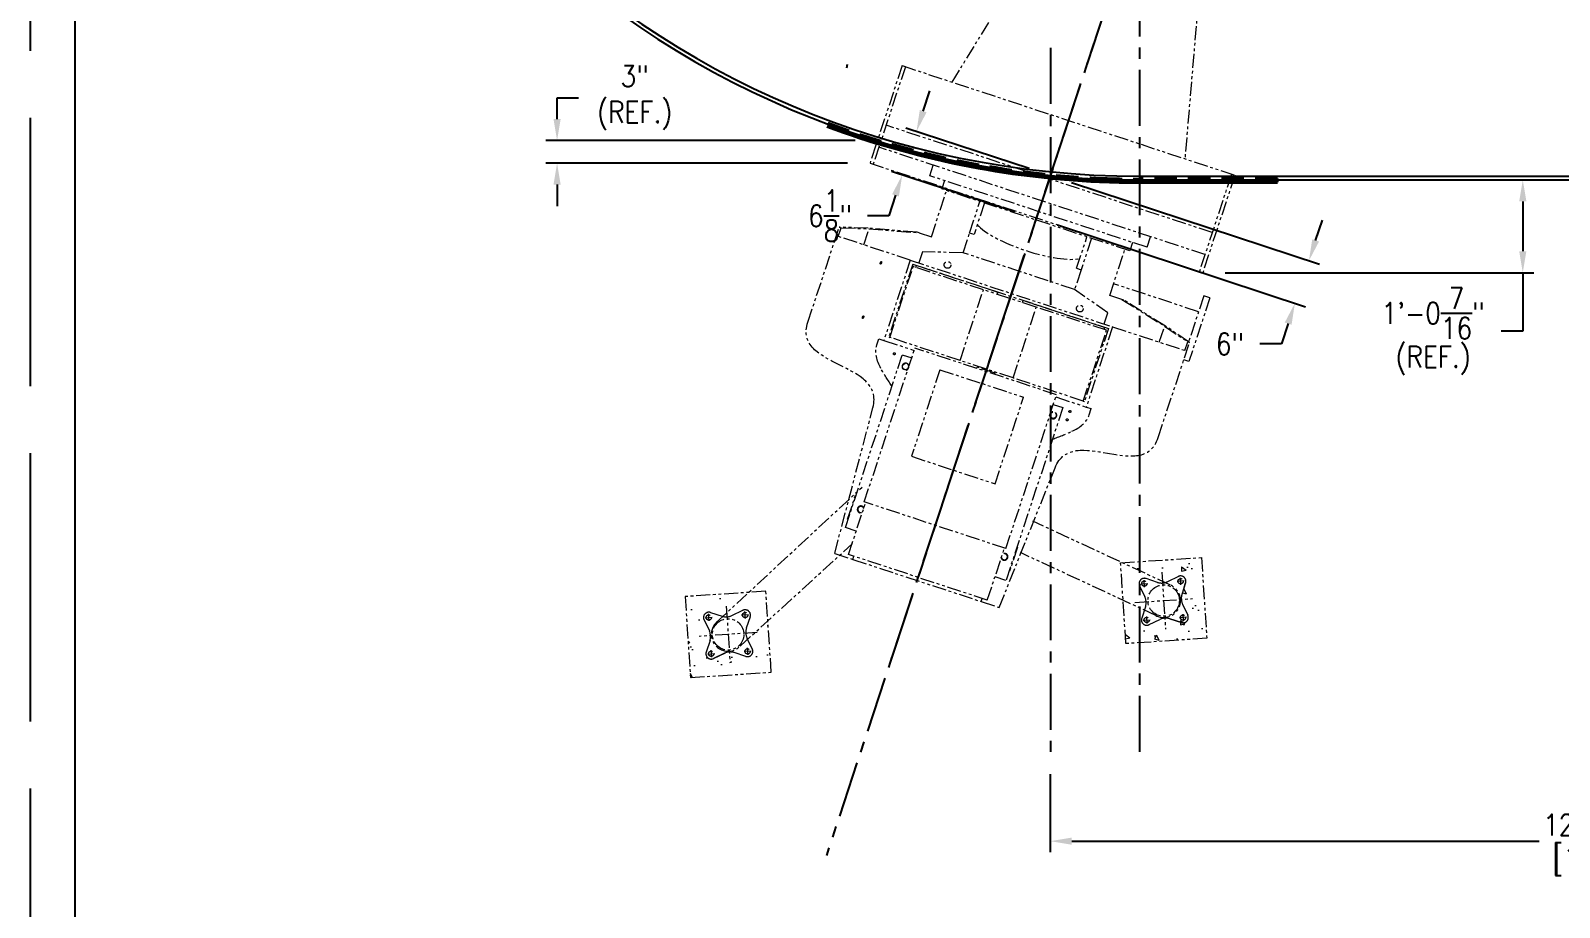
# Model space of a CAD drawing. Extents: x -36 to 1116, y 36 to 900.
# Drawn here: x -36 to 374.3, y 436.1 to 671.5 of the extents above; entities that cross this region are included whole.
import ezdxf

# ---------------------------------------------------------------- set-up
doc = ezdxf.new("R2010")
doc.units = 0
doc.header["$LTSCALE"] = 12
doc.header["$MEASUREMENT"] = 0
doc.header["$PDMODE"] = 33
doc.header["$PDSIZE"] = -0.5
for name, pattern in [('AM_ISO02W050', [7.5, 6, -1.5]), ('CENTER', [2, 1.25, -0.25, 0.25, -0.25]), ('HIDDEN', [0.375, 0.25, -0.125]), ('PHANTOM2', [1.25, 0.625, -0.125, 0.125, -0.125, 0.125, -0.125])]:
    doc.linetypes.add(name, pattern=pattern)
doc.layers.get('0').update_dxf_attribs({"linetype": 'CONTINUOUS'})
doc.layers.get('Defpoints').update_dxf_attribs({"linetype": 'CONTINUOUS'})
for name, color, linetype, lineweight in [('AM_11', 92, 'PHANTOM2', 25), ('AM_7', 142, 'CENTER', 25), ('Equipment-AM_0', 7, 'CONTINUOUS', 50), ('Equipment-AM_2', 5, 'CONTINUOUS', 50), ('Equipment-AM_3', 6, 'HIDDEN', 25)]:
    doc.layers.add(name, color=color, linetype=linetype, lineweight=lineweight)
for name, color, linetype in [('CENTER', 6, 'CENTER'), ('COVER', 3, 'CONTINUOUS'), ('DIM', 1, 'CONTINUOUS'), ('SHELL', 40, 'CONTINUOUS')]:
    doc.layers.add(name, color=color, linetype=linetype)
doc.styles.add('ROMANS', font='ROMANS.shx', dxfattribs={"width": 0.85, "height": 5.76})
doc.styles.get("Standard").update_dxf_attribs({"font": 'sanss___.ttf'})
doc.dimstyles.get("Standard").update_dxf_attribs({"dimtxt": 0.18, "dimasz": 0.18, "dimexe": 0.18, "dimexo": 0.0625, "dimgap": 0.09, "dimtad": 0, "dimtih": 1, "dimtoh": 1, "dimdec": 4, "dimzin": 0, "dimdsep": 46, "dimtxsty": 'Standard', "dimcen": 0.09, "dimadec": 0, "dimazin": 0, "dimtfac": 1, "dimtdec": 4, "dimtofl": 0, "dimtmove": 0, "dimatfit": 3, "dimfxl": 1, "dimtolj": 1, "dimtzin": 0, "dimarcsym": 0})

# ---------------------------------------------------------------- blocks, each defined once
blk = doc.blocks.new('*D192')
at = {"layer": 'COVER', "color": 0, "lineweight": -2, "transparency": 16777216}
for p, q in [((203.54, 649.84), (205.33, 655.32)), ((231.95, 634.44), (198.89, 645.31)), ((228.12, 622.78), (195.06, 633.65)), ((196.11, 627.24), (194.31, 621.76)), ((194.31, 621.76), (188.55, 621.76))]:
    blk.add_line(p, q, dxfattribs=at)
at = {"layer": 'COVER', "color": 0, "transparency": 16777216}
for points in [[(202.62, 650.14), (204.45, 649.54), (201.74, 644.37)], [(195.2, 627.54), (197.02, 626.94), (197.91, 632.71)]]:
    blk.add_solid(points, dxfattribs=at)
at = {"layer": 'Defpoints', "color": 0, "transparency": 16777216}
for p in [(197.91, 632.71), (237.65, 632.57, 0.01), (233.82, 620.91, 0.01)]:
    blk.add_point(p, dxfattribs=at)
at = {"layer": 'COVER', "color": 0, "transparency": 16777216, "insert": (178.51, 621.76), "char_height": 5.76, "attachment_point": 5, "style": 'ROMANS'}
blk.add_mtext('\\A1;6{\\H1x;\\S1/8;}"', dxfattribs=at)
blk = doc.blocks.new('A$C7E8F1151')
at = {"layer": 'AM_11', "lineweight": 18, "ltscale": 0.25}
h = blk.add_hatch(dxfattribs=at)
h.set_pattern_fill('AR-CONC', color=256, style=0)
h.set_pattern_definition([(50, (-256.126, -601.178), (7.1726, -0.62752), [0.75, -8.25]), (355, (-256.126, -601.178), (-1.387513, 7.52192), [0.6, -6.6]), (100.4514, (-255.528, -601.23), (5.78509, 6.8944), [0.6374, -7.01142]), (46.1842, (-256.126, -599.178), (10.67241, -1.65519), [1.125, -12.375]), (96.6356, (-255.236, -599.316), (9.34662, 9.74119), [0.9561, -10.51714]), (351.1842, (-256.126, -599.178), (9.34662, 9.74119), [0.9, -9.9]), (21, (-255.126, -599.678), (5.96907, -4.02619), [0.75, -8.25]), (326, (-255.126, -599.678), (2.433153, 7.2515), [0.6, -6.6]), (71.4514, (-254.6284, -600.013), (8.402224, 3.22531), [0.6374, -7.01142]), (37.5, (-256.1259, -601.1777), (0.1215986, 3.3289385), [0, -6.52, 0, -6.7, 0, -6.625]), (7.5, (-256.126, -601.1777), (2.630695, 3.944117), [0, -3.82, 0, -6.37, 0, -2.525]), (327.5, (-258.356, -601.1777), (5.338224, -0.225549), [0, -2.5, 0, -7.8, 0, -10.35]), (317.5, (-259.356, -601.1777), (5.831862, 1.00105), [0, -3.25, 0, -5.18, 0, -7.35])])
h.paths.add_polyline_path([(247.41, 65.65), (250.45, 71.21, 0.048096), (250.36, 71.53), (249.75, 73.05, -0.660247), (250.67, 73.97), (252.19, 73.36, 0.095714), (252.84, 73.24), (252.84, 73.13, -0.414201), (255.11, 70.87), (255.21, 70.87, 0.095714), (255.33, 70.21), (255.94, 68.7, -0.660247), (255.02, 67.78), (253.96, 68.2), (252.44, 65.44), (258.28, 65.44), (258.28, 76.31), (247.41, 76.31)])
h.paths.add_polyline_path([(255.64, 73.31, -1), (254.93, 73.31, -1)], flags=16)
h = blk.add_hatch(dxfattribs=at)
h.set_pattern_fill('AR-CONC', color=256, style=0)
h.set_pattern_definition([(50, (-256.126, -601.178), (7.1726, -0.62752), [0.75, -8.25]), (355, (-256.126, -601.178), (-1.38751, 7.52192), [0.6, -6.6]), (100.4514, (-255.528, -601.23), (5.78509, 6.8944), [0.6374, -7.01142]), (46.1842, (-256.126, -599.178), (10.67241, -1.65519), [1.125, -12.375]), (96.6356, (-255.236, -599.316), (9.34662, 9.74119), [0.9561, -10.51714]), (351.1842, (-256.126, -599.178), (9.34662, 9.74119), [0.9, -9.9]), (21, (-255.126, -599.678), (5.96907, -4.02619), [0.75, -8.25]), (326, (-255.126, -599.678), (2.43315, 7.2515), [0.6, -6.6]), (71.4514, (-254.6284, -600.013), (8.402224, 3.22531), [0.6374, -7.01142]), (37.5, (-256.1259, -601.1777), (0.1215986, 3.3289385), [0, -6.52, 0, -6.7, 0, -6.625]), (7.5, (-256.126, -601.1777), (2.630695, 3.944117), [0, -3.82, 0, -6.37, 0, -2.525]), (327.5, (-258.356, -601.1777), (5.338224, -0.225549), [0, -2.5, 0, -7.8, 0, -10.35]), (317.5, (-259.356, -601.1777), (5.831862, 1.00105), [0, -3.25, 0, -5.18, 0, -7.35])])
h.paths.add_polyline_path([(248.09, 6.83), (258.97, 6.83), (258.97, 17.7), (252.06, 17.7), (254.36, 14.82), (255.71, 15.36, -0.660247), (256.63, 14.44), (256.02, 12.92, 0.095714), (255.89, 12.26), (255.78, 12.26, -0.414172), (253.53, 10.01), (253.53, 9.9, 0.095714), (252.87, 9.78), (251.35, 9.17, -0.660247), (250.43, 10.09), (251.04, 11.6, 0.0164), (251.08, 11.71), (248.09, 15.39)])
h.paths.add_polyline_path([(255.62, 9.82, -1), (256.32, 9.82, -1)], flags=16)
for p, q in [((178.9, 40.58), (196.51, 84.16)), ((196.51, 84.16), (209.28, 79)), ((157.67, 83.1), (193.87, 77.62)), ((196.33, 83.72), (209.11, 78.56)), ((204, 80.63), (186.74, 37.91)), ((206.88, 79.46), (189.62, 36.75)), ((191.67, 35.42), (209.28, 79)), ((214.47, 78.09), (209.98, 66.96)), ((212.7, 79.74), (212.38, 78.94)), ((212.38, 78.94), (218.42, 76.5)), ((212.7, 79.74), (221.06, 76.36)), ((215.73, 66.46), (219.54, 75.91)), ((218.51, 76.61), (216.11, 73.54)), ((216.11, 73.42), (218.41, 76.37)), ((218.41, 76.37), (218.51, 76.61)), ((219.54, 75.91), (218.41, 76.37)), ((230.96, 71.58), (218.51, 76.61)), ((221.06, 76.36), (220.79, 75.69)), ((251.24, 73.74), (250.67, 73.97)), ((250.67, 73.97), (252.19, 73.36)), ((252.84, 66.99), (252.84, 74.76)), ((253.5, 73.36), (255.02, 73.97)), ((205.39, 71.78), (204, 72.34)), ((212.16, 67.93), (216.11, 73.42)), ((216.11, 73.54), (212.26, 68.19)), ((218.19, 72.57), (216.11, 73.42)), ((250.83, 71.91), (241.07, 54.07)), ((249.75, 73.05), (250.36, 71.53)), ((250.87, 73.31), (249.93, 73.31)), ((250.4, 73.78), (250.4, 72.85)), ((254.82, 73.31), (255.76, 73.31)), ((255.29, 73.78), (255.29, 72.85)), ((255.94, 73.05), (255.29, 71.41)), ((255.33, 71.53), (255.94, 73.05)), ((205.39, 71.78), (193.89, 43.31)), ((204.61, 69.85), (205.71, 69.41)), ((249.02, 70.87), (256.67, 70.87)), ((250.36, 70.21), (249.75, 68.7)), ((255.94, 68.7), (255.33, 70.21)), ((181.54, 47.12), (151.7, 68.33)), ((205.71, 69.41), (195.76, 44.8)), ((211.51, 66.34), (205.45, 68.79)), ((212.16, 67.93), (211.51, 66.34)), ((212.26, 68.19), (212.16, 67.93)), ((254.78, 69.71), (245.15, 52.11)), ((250.87, 68.43), (249.93, 68.43)), ((250.4, 67.96), (250.4, 68.9)), ((250.67, 67.78), (252.19, 68.38)), ((253.5, 68.38), (255.02, 67.78)), ((254.82, 68.43), (255.76, 68.43)), ((255.29, 67.96), (255.29, 68.9)), ((205.02, 39.96), (215.73, 66.46)), ((205.56, 40.25), (215.91, 65.88)), ((213.82, 65.94), (210.4, 61.69)), ((215.28, 65.35), (213.82, 65.94)), ((215.73, 66.46), (226.24, 62.22)), ((215.91, 65.88), (225.48, 62.01)), ((207.58, 62.15), (203.45, 63.82)), ((203.68, 64.41), (207.82, 62.74)), ((215.75, 65.37), (211.83, 55.67)), ((216.15, 65.61), (212.43, 56.41)), ((215.71, 65.38), (216.01, 65.27)), ((225.42, 61.87), (216.15, 65.61)), ((210.4, 61.69), (204.5, 47.09)), ((207.58, 62.15), (207.82, 62.74)), ((207.82, 62.74), (210.4, 61.69)), ((225.42, 61.87), (221.7, 52.67)), ((224.63, 58.23), (226.24, 62.22)), ((225.42, 61.87), (225.48, 62.01)), ((226.24, 62.22), (226.5, 62.87)), ((227.31, 62.55), (226.5, 62.87)), ((224.34, 58.35), (216.84, 39.8)), ((244.49, 50.21), (224.34, 58.35)), ((225.61, 57.83), (226.12, 59.08)), ((226.12, 59.08), (248.75, 49.93)), ((252.32, 48.8), (234.1, 57.5)), ((212.43, 56.41), (209.63, 49.48)), ((211.83, 55.67), (211.44, 54.69)), ((221.7, 52.67), (212.43, 56.41)), ((211.69, 54.59), (211.4, 54.71)), ((219.95, 42.96), (224.37, 53.92)), ((235.72, 49.33), (224.37, 53.92)), ((210.11, 51.41), (209.71, 50.43)), ((210.37, 51.3), (210.07, 51.42)), ((221.7, 52.67), (218.9, 45.73)), ((244.37, 51.7), (244.4, 51.78)), ((244.4, 51.78), (247.68, 50.45)), ((201.92, 48.14), (197.79, 49.8)), ((198.02, 50.39), (202.15, 48.72)), ((209.71, 50.43), (205.8, 40.73)), ((209.63, 49.48), (205.91, 40.28)), ((218.9, 45.73), (209.63, 49.48)), ((220.89, 50.33), (219.93, 47.96)), ((220.85, 50.24), (220.74, 50.29)), ((221.07, 50.26), (220.89, 50.33)), ((231.3, 38.38), (235.72, 49.33)), ((244.49, 50.21), (236.99, 31.66)), ((251.24, 47.26), (244.41, 50.02)), ((247.68, 50.45), (247.65, 50.38)), ((248.75, 49.93), (248.17, 48.5)), ((202.15, 48.72), (201.92, 48.14)), ((204.5, 47.09), (201.92, 48.14)), ((219.96, 48.05), (219.86, 48.1)), ((220.11, 47.89), (219.93, 47.96)), ((251.24, 47.26), (243.89, 29.09)), ((251.36, 46.42), (252.32, 48.8)), ((194.67, 45.25), (195.76, 44.8)), ((202.08, 42.98), (196.02, 45.42)), ((204.5, 47.09), (204.01, 41.66)), ((218.9, 45.73), (215.18, 36.53)), ((244.58, 29.62), (251.36, 46.42)), ((251.36, 46.42), (250.96, 46.58)), ((193.89, 43.31), (192.5, 43.87)), ((201.33, 41.12), (200.38, 34.6)), ((200.46, 34.69), (201.43, 41.39)), ((201.43, 41.39), (201.33, 41.12)), ((201.43, 41.39), (202.08, 42.98)), ((204.01, 41.66), (205.47, 41.07)), ((219.95, 42.96), (231.3, 38.38)), ((178.9, 40.58), (191.67, 35.42)), ((179.07, 41.01), (191.85, 35.85)), ((205.02, 39.96), (201.2, 30.51)), ((205.02, 39.96), (215.53, 35.71)), ((205.56, 40.25), (215.12, 36.39)), ((206.05, 40.63), (205.76, 40.74)), ((215.18, 36.53), (205.91, 40.28)), ((215.53, 35.71), (217.14, 39.68)), ((236.99, 31.66), (216.84, 39.8)), ((217.62, 38.05), (218.12, 39.29)), ((240.26, 28.91), (217.62, 38.05)), ((215.12, 36.39), (215.18, 36.53)), ((215.27, 35.06), (215.53, 35.71)), ((216.07, 34.73), (215.27, 35.06)), ((200.38, 34.6), (199.97, 30.73)), ((200.07, 30.97), (200.46, 34.69)), ((202.55, 33.85), (200.46, 34.69)), ((243.62, 27.24), (224.46, 33.65)), ((199.97, 30.73), (200.07, 30.97)), ((201.2, 30.51), (200.07, 30.97)), ((251.84, 10.77), (234.99, 31.5)), ((243.89, 29.09), (237.07, 31.84)), ((212.42, 25.7), (199.97, 30.73)), ((235.85, 30.61), (235.87, 30.68)), ((239.13, 29.28), (235.85, 30.61)), ((239.16, 29.35), (239.13, 29.28)), ((240.83, 30.32), (240.26, 28.91)), ((255.19, 13.78), (242.44, 29.73)), ((243.62, 27.24), (244.58, 29.62)), ((244.58, 29.62), (244.18, 29.79)), ((251.04, 12.92), (250.43, 14.44)), ((251.56, 14.71), (250.62, 14.71)), ((251.09, 15.18), (251.09, 14.24)), ((251.35, 15.36), (252.87, 14.75)), ((253.53, 16.15), (253.53, 8.38)), ((254.19, 14.75), (255.71, 15.36)), ((255.5, 14.71), (256.44, 14.71)), ((255.97, 15.18), (255.97, 14.24)), ((256.63, 14.44), (256.02, 12.92)), ((249.71, 12.26), (257.35, 12.26)), ((250.43, 10.09), (251.04, 11.6)), ((251.09, 9.35), (251.09, 10.29)), ((256.63, 10.09), (255.97, 11.73)), ((255.97, 9.35), (255.97, 10.29)), ((256.02, 11.6), (256.63, 10.09)), ((251.56, 9.82), (250.62, 9.82)), ((251.35, 9.17), (252.87, 9.78)), ((251.92, 9.4), (251.35, 9.17)), ((254.19, 9.78), (255.71, 9.17)), ((255.5, 9.82), (256.44, 9.82))]:
    blk.add_line(p, q, dxfattribs=at)
for points in [[(247.41, 76.31), (258.28, 76.31), (258.28, 65.44), (247.41, 65.44)], [(248.09, 6.83), (258.97, 6.83), (258.97, 17.7), (248.09, 17.7)]]:
    blk.add_lwpolyline(points, close=True, dxfattribs=at)
for centre, radius in [((250.4, 73.31), 0.354), ((252.84, 70.87), 2.11), ((255.29, 73.31), 0.354), ((250.4, 68.43), 0.354), ((255.29, 68.43), 0.354), ((213, 62.23), 0.453), ((226.7, 59.99), 0.131), ((227.79, 59.55), 0.131), ((227.06, 57.72), 0.409), ((205.99, 44.9), 0.453), ((217.41, 36.99), 0.131), ((219.24, 38.38), 0.409), ((251.09, 14.71), 0.354), ((253.53, 12.26), 2.11), ((255.97, 14.71), 0.354), ((251.09, 9.82), 0.354), ((255.97, 9.82), 0.354)]:
    blk.add_circle(centre, radius, dxfattribs=at)
for centre, radius, start, end in [((250.4, 73.31), 0.709, 68.1307, 201.8694), ((255.29, 73.31), 0.709, 338.1307, 111.8694), ((252.84, 70.87), 2.26, 328.966, 152.8628), ((252.84, 75.01), 1.77, 248.1307, 291.8694), ((255.29, 73.31), 0.709, 338.1307, 34.3457), ((248.71, 70.87), 1.77, 338.1307, 21.8694), ((256.98, 70.87), 1.77, 162.8539, 201.8694), ((256.98, 70.87), 1.77, 158.1307, 159.8426), ((250.4, 68.43), 0.709, 158.1307, 291.8694), ((252.84, 66.74), 1.77, 68.1307, 111.8694), ((255.29, 68.43), 0.709, 248.1308, 21.8694), ((227.06, 57.72), 0.472, 269.0395, 226.9605), ((245.56, 49.93), 0.472, 291.5312, 204.4688), ((245.56, 49.93), 0.409, 281.0207, 214.9793), ((219.24, 38.38), 0.472, 93.8419, 42.1581), ((237.97, 31.13), 0.472, 114.2378, 21.7622), ((237.97, 31.13), 0.409, 104.8773, 31.1227), ((251.09, 14.71), 0.709, 68.1306, 201.8693), ((253.53, 16.4), 1.77, 248.1306, 291.8694), ((255.97, 14.71), 0.709, 338.1307, 111.8693), ((249.39, 12.26), 1.77, 338.1307, 21.8693), ((253.53, 12.26), 2.25, 214.7511, 37.2528), ((257.66, 12.26), 1.77, 158.1307, 197.1462), ((257.66, 12.26), 1.77, 200.1575, 201.8693), ((251.09, 9.82), 0.709, 158.1307, 291.8694), ((253.53, 8.13), 1.77, 68.1306, 111.8694), ((255.97, 9.82), 0.709, 248.1307, 21.8693), ((255.97, 9.82), 0.709, 325.6544, 21.8693)]:
    blk.add_arc(centre, radius, start, end, dxfattribs=at)
blk.add_ellipse((202.84, 56.25), major_axis=(2.95, 7.3), ratio=0.260474, start_param=3.544308, end_param=5.880469, dxfattribs=at)
for centre in [(205.12, 36), (212.24, 33.13)]:
    blk.add_ellipse(centre, major_axis=(0.164, -0.066), ratio=0.409923, dxfattribs=at)
for points in [[(234.1, 57.5), (228.27, 60.28), (237, 69.14), (230.96, 71.58)], [(229.37, 60.09), (228.93, 61.2), (228.33, 62.13), (227.31, 62.55)], [(230.26, 57.41), (229.96, 58.31), (229.71, 59.25), (229.37, 60.09)], [(224.46, 33.65), (218.33, 35.7), (218.47, 23.25), (212.42, 25.7)], [(219.26, 35.06), (218.17, 34.57), (217.1, 34.32), (216.07, 34.73)], [(221.76, 36.38), (220.93, 35.94), (220.09, 35.43), (219.26, 35.06)]]:
    blk.add_open_spline(points, degree=3, dxfattribs=at)
at = {"layer": 'AM_7'}
blk.add_line((138.66, 82.18), (258.4, 33.8), dxfattribs=at)
at = {"layer": 'Equipment-AM_0', "elevation": 0.01}
blk.add_lwpolyline([(197.83, 89.8), (196.61, 71.26, -0.010843), (196.15, 65.99, -0.078144), (186.35, 30.02, -0.078144)], format="xyb", dxfattribs=at)
at = {"layer": 'Equipment-AM_3'}
for p, q in [((197.33, 89.83, 0.01), (197.83, 89.8, 0.01)), ((178.25, 33.25, 0.01), (178.73, 33.1, 0.01))]:
    blk.add_line(p, q, dxfattribs=at)
at = {"layer": 'Equipment-AM_3', "elevation": 0.01}
blk.add_lwpolyline([(197.33, 89.83), (196.11, 71.29, -0.010822), (195.65, 66.05, -0.078267), (185.87, 30.17, -0.078267)], format="xyb", dxfattribs=at)
blk = doc.blocks.new('A$Cec34b320')
at = {"layer": 'Equipment-AM_2', "rotation": 3.775699844212533}
blk.add_blockref('A$C7E8F1151', (-191.18, -216.16), dxfattribs=at)
blk = doc.blocks.new('*D197')
at = {"layer": 'Defpoints', "color": 0, "transparency": 16777216}
for p in [(105.29, 641.93), (191.26, 641.93), (189.25, 635.88, 0.01)]:
    blk.add_point(p, dxfattribs=at)
at = {"layer": 'DIM', "color": 0, "lineweight": -2, "transparency": 16777216}
for p, q in [((105.29, 647.69), (105.29, 653.45)), ((105.29, 653.45), (111.05, 653.45)), ((185.26, 641.93), (102.29, 641.93)), ((183.25, 635.88), (102.29, 635.88)), ((105.29, 630.12), (105.29, 624.36))]:
    blk.add_line(p, q, dxfattribs=at)
at = {"layer": 'DIM', "color": 0, "transparency": 16777216}
for points in [[(104.33, 647.69), (106.25, 647.69), (105.29, 641.93)], [(104.33, 630.12), (106.25, 630.12), (105.29, 635.88)]]:
    blk.add_solid(points, dxfattribs=at)
at = {"layer": 'DIM', "color": 0, "transparency": 16777216, "insert": (126.11, 653.45), "char_height": 5.76, "attachment_point": 5, "style": 'ROMANS'}
blk.add_mtext('\\A1;3"\\P(REF.)', dxfattribs=at)
blk = doc.blocks.new('*D196')
at = {"layer": 'Defpoints', "color": 0, "transparency": 16777216}
for p in [(237.65, 632.57, 0.01), (233.89, 621.18, 0.01), (303.28, 598.28)]:
    blk.add_point(p, dxfattribs=at)
at = {"layer": 'DIM', "color": 0, "lineweight": -2, "transparency": 16777216}
for p, q in [((243.35, 630.69), (309.89, 608.73)), ((308.85, 615.14), (310.65, 620.61)), ((239.59, 619.3), (306.13, 597.34)), ((301.48, 592.81), (299.67, 587.34)), ((299.67, 587.34), (293.91, 587.34))]:
    blk.add_line(p, q, dxfattribs=at)
at = {"layer": 'DIM', "color": 0, "transparency": 16777216}
for points in [[(307.94, 615.44), (309.76, 614.84), (307.04, 609.67)], [(300.57, 593.11), (302.39, 592.51), (303.28, 598.28)]]:
    blk.add_solid(points, dxfattribs=at)
at = {"layer": 'DIM', "color": 0, "transparency": 16777216, "insert": (285.85, 587.34), "char_height": 5.76, "attachment_point": 5, "style": 'ROMANS'}
blk.add_mtext('\\A1;6"', dxfattribs=at)
blk = doc.blocks.new('*D198')
at = {"layer": 'Defpoints', "color": 0, "transparency": 16777216}
for p in [(286.74, 631.37, 0.01), (364.44, 631.37), (278.55, 606.47, 0.01)]:
    blk.add_point(p, dxfattribs=at)
at = {"layer": 'DIM', "color": 0, "lineweight": -2, "transparency": 16777216}
for p, q in [((292.74, 631.37), (367.44, 631.37)), ((364.44, 625.61), (364.44, 612.23)), ((284.55, 606.47), (367.44, 606.47)), ((364.44, 606.47), (364.44, 590.81)), ((364.44, 590.81), (358.68, 590.81))]:
    blk.add_line(p, q, dxfattribs=at)
at = {"layer": 'DIM', "color": 0, "transparency": 16777216}
for points in [[(363.48, 625.61), (365.4, 625.61), (364.44, 631.37)], [(363.48, 612.23), (365.4, 612.23), (364.44, 606.47)]]:
    blk.add_solid(points, dxfattribs=at)
at = {"layer": 'DIM', "color": 0, "transparency": 16777216, "insert": (340.36, 590.81), "char_height": 5.76, "attachment_point": 5, "style": 'ROMANS'}
blk.add_mtext('\\A1;1\'-0{\\H1x;\\S7/16;}"\\P(REF.)', dxfattribs=at)
blk = doc.blocks.new('*D199')
at = {"layer": 'Defpoints', "color": 0, "transparency": 16777216}
for p in [(261.65, 871.37), (283.23, 805.72), (275.59, 747.82), (194.82, 502.51), (261.65, 477.88)]:
    blk.add_point(p, dxfattribs=at)
at = {"layer": 'DIM', "color": 0, "lineweight": -2, "transparency": 16777216}
blk.add_line((277.47, 753.52), (294.65, 805.73), dxfattribs=at)
for start, end in [(93.2196, 96.4393), (65.3364, 68.5561)]:
    blk.add_arc((261.65, 705.5), 102.52, start, end, dxfattribs=at)
at = {"layer": 'DIM', "color": 0, "transparency": 16777216}
for points in [[(255.87, 808.82), (255.92, 806.9), (261.65, 808.02)], [(298.81, 800.02), (299.46, 801.82), (293.72, 802.88)]]:
    blk.add_solid(points, dxfattribs=at)
at = {"layer": 'DIM', "color": 0, "transparency": 16777216, "insert": (277.89, 806.72), "char_height": 5.76, "attachment_point": 5, "style": 'ROMANS'}
blk.add_mtext('\\A1;18°', dxfattribs=at)
blk = doc.blocks.new('*D200')
at = {"layer": 'Defpoints', "color": 0, "transparency": 16777216}
for p in [(525.65, 496.93, 0.01), (237.65, 477.88, 0.01), (237.65, 453.9)]:
    blk.add_point(p, dxfattribs=at)
at = {"layer": 'DIM', "color": 0, "lineweight": -2, "transparency": 16777216}
for p, q in [((525.65, 490.93), (525.65, 450.9)), ((237.65, 471.88), (237.65, 450.9)), ((243.41, 453.9), (368.8, 453.9)), ((519.89, 453.9), (394.5, 453.9))]:
    blk.add_line(p, q, dxfattribs=at)
at = {"layer": 'DIM', "color": 0, "transparency": 16777216}
for points in [[(243.41, 454.86), (243.41, 452.94), (237.65, 453.9)], [(519.89, 454.86), (519.89, 452.94), (525.65, 453.9)]]:
    blk.add_solid(points, dxfattribs=at)
at = {"layer": 'DIM', "color": 0, "transparency": 16777216, "char_height": 5.76, "attachment_point": 5, "style": 'ROMANS'}
for s, insert in [('\\A1;12\'-0"', (381.65, 458.29)), ('\\A1;[144]', (381.65, 448.56))]:
    blk.add_mtext(s, dxfattribs=dict(at, insert=insert))

msp = doc.modelspace()

# ---------------------------------------------------------------- linework, layer by layer
msp.add_line((-24, 72), (-24, 888))
at = {"layer": 'CENTER'}
for p, q in [((261.65442, 477.88272, 0.00504), (261.65442, 871.36865, 0.00504)), ((275.81036, 748.44505, -0.00504), (177.55049, 450.0125, -0.00504)), ((237.65442, 666.82288, 0.00504), (237.65442, 477.88272, 0.00504))]:
    msp.add_line(p, q, dxfattribs=at)
at = {"layer": 'Defpoints', "linetype": 'AM_ISO02W050'}
msp.add_line((-36, 36), (-36, 900), dxfattribs=at)
at = {"layer": 'SHELL', "elevation": 0.00504}
for points in [[(21.65442, 871.36865, 0.414213562), (261.65442, 631.36865), (789.65442, 631.36865, 0.414213562), (1029.65442, 871.36865, 0.414213562)], [(22.65442, 871.36865, 0.414213562), (261.65442, 632.36865), (789.65442, 632.36865, 0.414213562), (1028.65442, 871.36865, 0.414213562)]]:
    msp.add_lwpolyline(points, format="xyb", dxfattribs=at)

# ---------------------------------------------------------------- block references
at = {"layer": 'COVER', "xscale": 2, "yscale": 2, "zscale": 2, "rotation": 270}
msp.add_blockref('A$Cec34b320', (525.65442, 631.36865, 0.00504), dxfattribs=at)

# ---------------------------------------------------------------- dimensions: what is measured, and where the dimension line sits
at = {"layer": 'COVER'}
dim = msp.add_aligned_dim(p1=(237.65054, 632.57206, 0.00504), p2=(233.81927, 620.91067, 0.00504), distance=-37.80106, dimstyle='Standard', override={"dimscale": 48, "dimtxt": 5.76, "dimasz": 0.12, "dimexe": 0.0625, "dimexo": 0.125, "dimgap": 0.1, "dimlfac": 0.5, "dimzin": 3, "dimlunit": 4, "dimpost": '\\X', "dimtxsty": 'ROMANS', "dimcen": 0}, dxfattribs=at)
dim.commit()
dim.dimension.update_dxf_attribs({"geometry": '*D192', "text_midpoint": (178.50533, 621.76499)})
at = {"layer": 'DIM'}
dim = msp.add_angular_dim_2l(base=(283.23056, 805.72221), line1=((275.58943, 747.82437, 0.00504), (194.81873, 502.50954, 0.00504)), line2=((261.65442, 477.88272, 0.00504), (261.65442, 871.36865, 0.00504)), dimstyle='Standard', override={"dimscale": 48, "dimtxt": 5.76, "dimasz": 0.12, "dimexe": 0.0625, "dimexo": 0.125, "dimgap": 0.1, "dimzin": 3, "dimlunit": 4, "dimpost": '\\X', "dimtxsty": 'ROMANS', "dimcen": 0}, dxfattribs=at)
dim.commit()
dim.dimension.update_dxf_attribs({"geometry": '*D199', "text_midpoint": (277.88979, 806.72469, 0.00504)})
dim = msp.add_linear_dim(base=(105.29232, 641.92556), p1=(189.24773, 635.87513, 0.00504), p2=(191.25644, 641.92556), angle=90, text='<>\\P(REF.)', dimstyle='Standard', override={"dimscale": 48, "dimtxt": 5.76, "dimasz": 0.12, "dimexe": 0.0625, "dimexo": 0.125, "dimgap": 0.1, "dimlfac": 0.5, "dimzin": 3, "dimlunit": 4, "dimpost": '\\X', "dimtxsty": 'ROMANS', "dimcen": 0}, dxfattribs=at)
dim.commit()
dim.dimension.update_dxf_attribs({"geometry": '*D197', "text_midpoint": (126.1106, 653.44556)})
dim = msp.add_linear_dim(base=(303.28169, 598.27853), p1=(237.65054, 632.57206, 0.00504), p2=(233.89019, 621.17645, 0.00504), angle=251.738055, dimstyle='Standard', override={"dimscale": 48, "dimtxt": 5.76, "dimasz": 0.12, "dimexe": 0.0625, "dimexo": 0.125, "dimgap": 0.1, "dimlfac": 0.5, "dimzin": 3, "dimlunit": 4, "dimpost": '\\X', "dimtxsty": 'ROMANS', "dimcen": 0}, dxfattribs=at)
dim.commit()
dim.dimension.update_dxf_attribs({"geometry": '*D196', "text_midpoint": (285.84776, 587.33874), "dimtype": 161})
dim = msp.add_linear_dim(base=(364.43972, 631.36865), p1=(278.54761, 606.47285, 0.00504), p2=(286.74463, 631.36865, 0.00504), angle=90, text='<>\\P(REF.)', dimstyle='Standard', override={"dimscale": 48, "dimtxt": 5.76, "dimasz": 0.12, "dimexe": 0.0625, "dimexo": 0.125, "dimgap": 0.1, "dimlfac": 0.5, "dimzin": 3, "dimlunit": 4, "dimpost": '\\X', "dimtxsty": 'ROMANS', "dimcen": 0}, dxfattribs=at)
dim.commit()
dim.dimension.update_dxf_attribs({"geometry": '*D198', "text_midpoint": (340.35744, 590.80664), "dimtype": 160})
dim = msp.add_linear_dim(base=(237.65442, 453.90369), p1=(525.65443, 496.92754, 0.00504), p2=(237.65442, 477.88272, 0.00504), dimstyle='Standard', override={"dimscale": 48, "dimtxt": 5.76, "dimasz": 0.12, "dimexe": 0.0625, "dimexo": 0.125, "dimgap": 0.02, "dimlfac": 0.5, "dimzin": 3, "dimlunit": 4, "dimpost": '\\X', "dimtxsty": 'ROMANS', "dimcen": 0}, dxfattribs=at)
dim.commit()
dim.dimension.update_dxf_attribs({"geometry": '*D200', "text_midpoint": (381.65443, 453.90369)})

doc.saveas('drawing.dxf')
